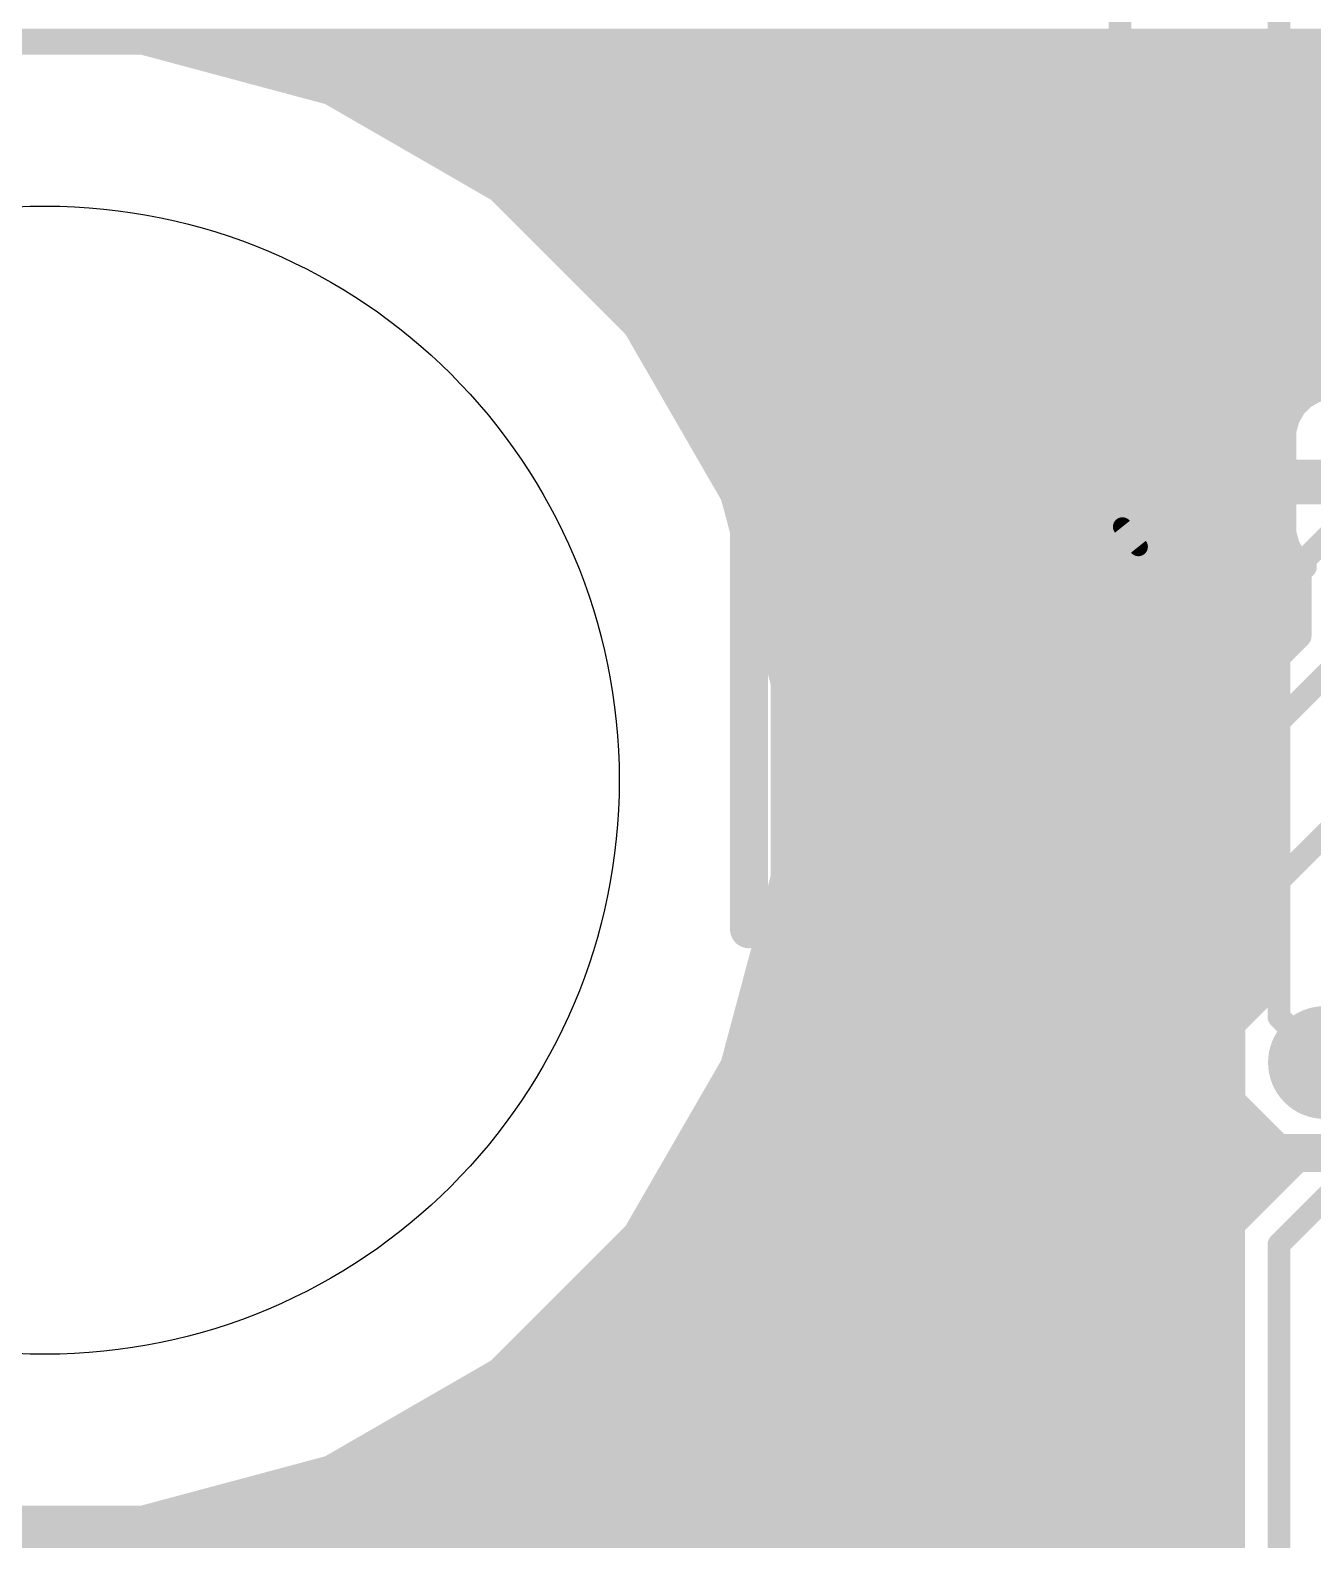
# Model space of a CAD drawing. Extents: x 0 to 29, y 0 to 29.2.
# Drawn here: x 15.4 to 24, y 9.91 to 20.03 of the extents above; entities that cross this region are included whole.
import ezdxf

# ---------------------------------------------------------------- set-up
doc = ezdxf.new("R2010")
doc.units = 0
for name, color, linetype in [('1', 12, 'CONTINUOUS'), ('16', 132, 'CONTINUOUS'), ('18', 110, 'CONTINUOUS'), ('20', 31, 'CONTINUOUS'), ('21', 253, 'CONTINUOUS'), ('25', 253, 'CONTINUOUS')]:
    doc.layers.add(name, color=color, linetype=linetype)

# ---------------------------------------------------------------- blocks, each defined once
blk = doc.blocks.new('RECT')
blk.add_solid([(-0.5, -0.5), (0.5, -0.5), (-0.5, 0.5), (0.5, 0.5)])
blk = doc.blocks.new('ROUNDV')
at = {"const_width": 0.5}
blk.add_lwpolyline([(0, -0.25, 1), (0, 0.25, 1), (0, -0.25)], format="xyb", dxfattribs=at)

msp = doc.modelspace()

# ---------------------------------------------------------------- linework, layer by layer
at = {"layer": '1', "const_width": 0.1524}
for points in [[(10.0584, 19.9644), (25.9439, 19.9644)], [(16.1507, 19.9422), (14.8493, 19.9422)], [(17.4076, 19.6054), (16.1507, 19.9422)], [(16.6366, 19.812), (25.8363, 19.812)], [(17.2053, 19.6596), (25.715, 19.6596)], [(18.5346, 18.9547), (17.4076, 19.6054)], [(17.5777, 19.5072), (25.6211, 19.5072)], [(17.8417, 19.3548), (25.5604, 19.3548)], [(18.1056, 19.2024), (25.5078, 19.2024)], [(20.0503, 19.1286), (19.9164, 18.9947)], [(22.2397, 19.1286), (20.0503, 19.1286)], [(22.3736, 18.9947), (22.2397, 19.1286)], [(18.3696, 19.05), (19.9717, 19.05)], [(19.9164, 18.9947), (19.9164, 17.6053)], [(22.3183, 19.05), (25.4916, 19.05)], [(22.3736, 17.6053), (22.3736, 18.9947)], [(22.7076, 19.05), (24.6888, 17.0688)], [(19.4547, 18.0346), (18.5346, 18.9547)], [(18.5917, 18.8976), (19.9164, 18.8976)], [(22.3736, 18.8976), (25.5078, 18.8976)], [(18.7441, 18.7452), (19.9164, 18.7452)], [(22.3736, 18.7452), (25.5078, 18.7452)], [(18.8965, 18.5928), (19.9164, 18.5928)], [(22.3736, 18.5928), (25.5078, 18.5928)], [(19.0489, 18.4404), (19.9164, 18.4404)], [(22.3736, 18.4404), (25.5078, 18.4404)], [(19.2013, 18.288), (19.9164, 18.288)], [(22.3736, 18.288), (25.5078, 18.288)], [(19.3537, 18.1356), (19.9164, 18.1356)], [(22.3736, 18.1356), (25.5078, 18.1356)], [(20.1054, 16.9076), (19.4547, 18.0346)], [(19.4844, 17.9832), (19.9164, 17.9832)], [(22.3736, 17.9832), (25.5078, 17.9832)], [(19.5724, 17.8308), (19.9164, 17.8308)], [(22.3736, 17.8308), (25.5078, 17.8308)], [(19.6604, 17.6784), (19.9164, 17.6784)], [(22.3736, 17.6784), (25.5078, 17.6784)], [(19.9164, 17.6053), (20.0503, 17.4714)], [(22.2397, 17.4714), (22.3736, 17.6053)], [(23.9423, 17.5642), (23.8808, 17.5027)], [(24.0175, 17.6077), (23.9423, 17.5642)], [(24.1015, 17.6302), (24.0175, 17.6077)], [(19.7484, 17.526), (19.9957, 17.526)], [(20.0503, 17.4714), (22.2397, 17.4714)], [(22.2943, 17.526), (23.904, 17.526)], [(23.8808, 17.5027), (23.8373, 17.4275)], [(19.8364, 17.3736), (23.8229, 17.3736)], [(23.8373, 17.4275), (23.8148, 17.3435)], [(23.8148, 17.3435), (23.8148, 17.0738)], [(19.9243, 17.2212), (23.8148, 17.2212)], [(20.0123, 17.0688), (24.7462, 17.0688)], [(23.8148, 17.0738), (24.7462, 17.0738)], [(20.1003, 16.9164), (23.8148, 16.9164)], [(20.4422, 15.6507), (20.1054, 16.9076)], [(22.4028, 14.9352), (24.384, 16.9164)], [(24.7462, 16.9262), (23.8148, 16.9262)], [(23.8148, 16.9262), (23.8148, 16.6565)], [(20.1439, 16.764), (23.8148, 16.764)], [(23.8148, 16.6565), (23.8373, 16.5725)], [(20.1847, 16.6116), (23.8268, 16.6116)], [(23.8373, 16.5725), (23.8808, 16.4973)], [(20.2255, 16.4592), (23.9188, 16.4592)], [(23.8808, 16.4973), (23.9423, 16.4358)], [(23.9519, 16.4302), (23.9164, 16.3947)], [(23.9423, 16.4358), (23.9519, 16.4302)], [(23.9164, 16.3947), (23.9164, 15.9655)], [(20.2664, 16.3068), (23.9164, 16.3068)], [(20.3072, 16.1544), (23.9164, 16.1544)], [(20.3481, 16.002), (23.9164, 16.002)], [(23.9164, 15.9655), (23.3433, 15.3924)], [(20.3889, 15.8496), (23.8006, 15.8496)], [(23.4696, 15.0876), (24.2316, 15.8496)], [(20.4297, 15.6972), (23.6482, 15.6972)], [(20.4422, 14.3493), (20.4422, 15.6507)], [(20.4422, 15.5448), (23.4958, 15.5448)], [(20.4422, 15.3924), (23.3434, 15.3924)], [(23.3433, 15.3924), (23.1648, 15.2139)], [(20.4422, 15.24), (23.191, 15.24)], [(23.1648, 15.2139), (23.1648, 6.6795)], [(20.4422, 15.0876), (23.1648, 15.0876)], [(23.4696, 6.5532), (23.4696, 15.0876)], [(20.4422, 14.9352), (23.1648, 14.9352)], [(22.4028, 7.1628), (22.4028, 14.9352)], [(23.7744, 14.3256), (24.384, 14.9352)], [(20.4422, 14.7828), (23.1648, 14.7828)], [(20.4422, 14.6304), (23.1648, 14.6304)], [(20.4422, 14.478), (23.1648, 14.478)], [(20.2223, 13.5286), (20.4422, 14.3493)], [(20.4358, 14.3256), (23.1648, 14.3256)], [(23.7744, 13.4112), (23.7744, 14.3256)], [(20.395, 14.1732), (23.1648, 14.1732)], [(20.3542, 14.0208), (23.1648, 14.0208)], [(20.3133, 13.8684), (23.1648, 13.8684)], [(20.2725, 13.716), (23.1648, 13.716)], [(22.2397, 13.5286), (20.2223, 13.5286)], [(20.2317, 13.5636), (23.1648, 13.5636)], [(22.3736, 13.3947), (22.2397, 13.5286)], [(22.3571, 13.4112), (23.1648, 13.4112)], [(22.3736, 12.0053), (22.3736, 13.3947)], [(24.0792, 13.1064), (23.7744, 13.4112)], [(22.3736, 13.2588), (23.1648, 13.2588)], [(22.3736, 13.1064), (23.1648, 13.1064)], [(22.3736, 12.954), (23.1648, 12.954)], [(22.3736, 12.8016), (23.1648, 12.8016)], [(19.4547, 11.9654), (19.9164, 12.765)], [(19.9164, 12.765), (19.9164, 12.0053)], [(19.8495, 12.6492), (19.9164, 12.6492)], [(22.3736, 12.6492), (23.1648, 12.6492)], [(19.7615, 12.4968), (19.9164, 12.4968)], [(22.3736, 12.4968), (23.1648, 12.4968)], [(19.6735, 12.3444), (19.9164, 12.3444)], [(22.3736, 12.3444), (23.1648, 12.3444)], [(19.5856, 12.192), (19.9164, 12.192)], [(22.3736, 12.192), (23.1648, 12.192)], [(19.4976, 12.0396), (19.9164, 12.0396)], [(19.9164, 12.0053), (20.0503, 11.8714)], [(22.2397, 11.8714), (22.3736, 12.0053)], [(22.3736, 12.0396), (23.1648, 12.0396)], [(18.5346, 11.0453), (19.4547, 11.9654)], [(19.3765, 11.8872), (20.0345, 11.8872)], [(20.0503, 11.8714), (22.2397, 11.8714)], [(22.2555, 11.8872), (23.1648, 11.8872)], [(19.2241, 11.7348), (23.1648, 11.7348)], [(19.0717, 11.5824), (23.1648, 11.5824)], [(18.9193, 11.43), (23.1648, 11.43)], [(18.7669, 11.2776), (23.1648, 11.2776)], [(18.6145, 11.1252), (23.1648, 11.1252)], [(17.4076, 10.3946), (18.5346, 11.0453)], [(18.4091, 10.9728), (23.1648, 10.9728)], [(18.1451, 10.8204), (23.1648, 10.8204)], [(17.8812, 10.668), (23.1648, 10.668)], [(17.6172, 10.5156), (23.1648, 10.5156)], [(16.1507, 10.0578), (17.4076, 10.3946)], [(17.2904, 10.3632), (23.1648, 10.3632)], [(16.7217, 10.2108), (23.1648, 10.2108)], [(14.8493, 10.0578), (16.1507, 10.0578)], [(16.1529, 10.0584), (23.1648, 10.0584)], [(10.0584, 9.906), (23.1648, 9.906)]]:
    msp.add_lwpolyline(points, dxfattribs=at)
at = {"layer": '1', "const_width": 0.0762}
for points in [[(16.1605, 19.979, 1), (16.1408, 19.9054)], [(16.1507, 19.9041, 1), (16.1507, 19.9803)], [(16.6366, 19.8501, 1), (16.6366, 19.7739)], [(17.2053, 19.6977, 1), (17.2053, 19.6215)], [(17.4267, 19.6384, 1), (17.3886, 19.5724)], [(17.3978, 19.5686, 1), (17.4175, 19.6422)], [(17.5777, 19.5453, 1), (17.5777, 19.4691)], [(17.8417, 19.3929, 1), (17.8417, 19.3167)], [(18.1056, 19.2405, 1), (18.1056, 19.1643)], [(20.0503, 19.1667, 1), (20.0503, 19.0905)], [(20.0773, 19.1017, 1), (20.0234, 19.1555)], [(22.2666, 19.1555, 1), (22.2127, 19.1017)], [(22.2397, 19.0905, 1), (22.2397, 19.1667)], [(18.3696, 19.0881, 1), (18.3696, 19.0119)], [(19.9545, 18.9947, 1), (19.8783, 18.9947)], [(19.8895, 19.0216, 1), (19.9433, 18.9677)], [(19.9717, 19.0119, 1), (19.9717, 19.0881)], [(22.3183, 19.0881, 1), (22.3183, 19.0119)], [(22.4117, 18.9947, 1), (22.3355, 18.9947)], [(22.3467, 18.9677, 1), (22.4005, 19.0216)], [(22.7345, 19.0769, 1), (22.6807, 19.0231)], [(18.5615, 18.9817, 1), (18.5076, 18.9278)], [(18.5155, 18.9217, 1), (18.5536, 18.9877)], [(18.5917, 18.9357, 1), (18.5917, 18.8595)], [(19.9164, 18.8595, 1), (19.9164, 18.9357)], [(22.3736, 18.9357, 1), (22.3736, 18.8595)], [(18.7441, 18.7833, 1), (18.7441, 18.7071)], [(19.9164, 18.7071, 1), (19.9164, 18.7833)], [(22.3736, 18.7833, 1), (22.3736, 18.7071)], [(18.8965, 18.6309, 1), (18.8965, 18.5547)], [(19.9164, 18.5547, 1), (19.9164, 18.6309)], [(22.3736, 18.6309, 1), (22.3736, 18.5547)], [(19.0489, 18.4785, 1), (19.0489, 18.4023)], [(19.9164, 18.4023, 1), (19.9164, 18.4785)], [(22.3736, 18.4785, 1), (22.3736, 18.4023)], [(19.2013, 18.3261, 1), (19.2013, 18.2499)], [(19.9164, 18.2499, 1), (19.9164, 18.3261)], [(22.3736, 18.3261, 1), (22.3736, 18.2499)], [(19.3537, 18.1737, 1), (19.3537, 18.0975)], [(19.9164, 18.0975, 1), (19.9164, 18.1737)], [(22.3736, 18.1737, 1), (22.3736, 18.0975)], [(19.4877, 18.0536, 1), (19.4217, 18.0155)], [(19.4278, 18.0076, 1), (19.4817, 18.0615)], [(19.4844, 18.0213, 1), (19.4844, 17.9451)], [(19.9164, 17.9451, 1), (19.9164, 18.0213)], [(22.3736, 18.0213, 1), (22.3736, 17.9451)], [(19.5724, 17.8689, 1), (19.5724, 17.7927)], [(19.9164, 17.7927, 1), (19.9164, 17.8689)], [(22.3736, 17.8689, 1), (22.3736, 17.7927)], [(19.6604, 17.7165, 1), (19.6604, 17.6403)], [(19.9164, 17.6403, 1), (19.9164, 17.7165)], [(22.3736, 17.7165, 1), (22.3736, 17.6403)], [(19.9433, 17.6323, 1), (19.8895, 17.5784)], [(19.8783, 17.6053, 1), (19.9545, 17.6053)], [(22.3355, 17.6053, 1), (22.4117, 17.6053)], [(22.4005, 17.5784, 1), (22.3467, 17.6323)], [(23.9232, 17.5972, 1), (23.9613, 17.5312)], [(23.9692, 17.5373, 1), (23.9153, 17.5912)], [(24.0077, 17.6445, 1), (24.0274, 17.5709)], [(24.0366, 17.5747, 1), (23.9985, 17.6407)], [(19.7484, 17.5641, 1), (19.7484, 17.4879)], [(19.9957, 17.4879, 1), (19.9957, 17.5641)], [(20.0503, 17.5095, 1), (20.0503, 17.4333)], [(20.0234, 17.4445, 1), (20.0773, 17.4983)], [(22.2127, 17.4983, 1), (22.2666, 17.4445)], [(22.2397, 17.4333, 1), (22.2397, 17.5095)], [(22.2943, 17.5641, 1), (22.2943, 17.4879)], [(23.8538, 17.5297, 1), (23.9077, 17.4758)], [(23.9138, 17.4837, 1), (23.8478, 17.5218)], [(23.904, 17.4879, 1), (23.904, 17.5641)], [(19.8364, 17.4117, 1), (19.8364, 17.3355)], [(23.8529, 17.3435, 1), (23.7767, 17.3435)], [(23.8043, 17.4465, 1), (23.8703, 17.4084)], [(23.8741, 17.4176, 1), (23.8005, 17.4373)], [(23.8229, 17.3355, 1), (23.8229, 17.4117)], [(23.778, 17.3533, 1), (23.8516, 17.3336)], [(19.9243, 17.2593, 1), (19.9243, 17.1831)], [(23.8148, 17.1831, 1), (23.8148, 17.2593)], [(20.0123, 17.1069, 1), (20.0123, 17.0307)], [(23.8148, 17.1119, 1), (23.8148, 17.0357)], [(23.7767, 17.0738, 1), (23.8529, 17.0738)], [(20.1003, 16.9545, 1), (20.1003, 16.8783)], [(20.1422, 16.9175, 1), (20.0686, 16.8978)], [(20.0724, 16.8886, 1), (20.1384, 16.9267)], [(23.8148, 16.9643, 1), (23.8148, 16.8881)], [(23.8529, 16.9262, 1), (23.7767, 16.9262)], [(23.8148, 16.8783, 1), (23.8148, 16.9545)], [(20.1439, 16.8021, 1), (20.1439, 16.7259)], [(23.8148, 16.7259, 1), (23.8148, 16.8021)], [(23.8516, 16.6664, 1), (23.778, 16.6467)], [(20.1847, 16.6497, 1), (20.1847, 16.5735)], [(23.7767, 16.6565, 1), (23.8529, 16.6565)], [(23.8703, 16.5916, 1), (23.8043, 16.5535)], [(23.8005, 16.5627, 1), (23.8741, 16.5824)], [(23.8268, 16.5735, 1), (23.8268, 16.6497)], [(20.2255, 16.4973, 1), (20.2255, 16.4211)], [(23.9077, 16.5242, 1), (23.8538, 16.4703)], [(23.8478, 16.4782, 1), (23.9138, 16.5163)], [(23.9613, 16.4688, 1), (23.9232, 16.4028)], [(23.9188, 16.4211, 1), (23.9188, 16.4973)], [(23.9789, 16.4033, 1), (23.925, 16.4571)], [(23.9545, 16.3947, 1), (23.8783, 16.3947)], [(23.8895, 16.4216, 1), (23.9433, 16.3677)], [(23.9153, 16.4088, 1), (23.9692, 16.4627)], [(23.9329, 16.3972, 1), (23.971, 16.4632)], [(20.2664, 16.3449, 1), (20.2664, 16.2687)], [(23.9164, 16.2687, 1), (23.9164, 16.3449)], [(20.3072, 16.1925, 1), (20.3072, 16.1163)], [(23.9164, 16.1163, 1), (23.9164, 16.1925)], [(20.3481, 16.0401, 1), (20.3481, 15.9639)], [(23.8783, 15.9655, 1), (23.9545, 15.9655)], [(23.9433, 15.9385, 1), (23.8895, 15.9924)], [(23.9164, 15.9639, 1), (23.9164, 16.0401)], [(20.3889, 15.8877, 1), (20.3889, 15.8115)], [(23.8006, 15.8115, 1), (23.8006, 15.8877)], [(20.4297, 15.7353, 1), (20.4297, 15.6591)], [(20.4803, 15.6507, 1), (20.4041, 15.6507)], [(20.4054, 15.6408, 1), (20.479, 15.6605)], [(23.6482, 15.6591, 1), (23.6482, 15.7353)], [(20.4422, 15.5829, 1), (20.4422, 15.5067)], [(23.4958, 15.5067, 1), (23.4958, 15.5829)], [(20.4422, 15.4305, 1), (20.4422, 15.3543)], [(23.3164, 15.4193, 1), (23.3703, 15.3655)], [(23.3703, 15.3655, 1), (23.3164, 15.4193)], [(23.3434, 15.3543, 1), (23.3434, 15.4305)], [(20.4422, 15.2781, 1), (20.4422, 15.2019)], [(23.2029, 15.2139, 1), (23.1267, 15.2139)], [(23.191, 15.2019, 1), (23.191, 15.2781)], [(23.1379, 15.2408, 1), (23.1917, 15.1869)], [(20.4422, 15.1257, 1), (20.4422, 15.0495)], [(23.1648, 15.0495, 1), (23.1648, 15.1257)], [(23.5077, 15.0876, 1), (23.4315, 15.0876)], [(23.4427, 15.1145, 1), (23.4965, 15.0607)], [(20.4422, 14.9733, 1), (20.4422, 14.8971)], [(22.4409, 14.9352, 1), (22.3647, 14.9352)], [(22.3759, 14.9621, 1), (22.4297, 14.9083)], [(23.1648, 14.8971, 1), (23.1648, 14.9733)], [(20.4422, 14.8209, 1), (20.4422, 14.7447)], [(23.1648, 14.7447, 1), (23.1648, 14.8209)], [(20.4422, 14.6685, 1), (20.4422, 14.5923)], [(23.1648, 14.5923, 1), (23.1648, 14.6685)], [(20.4422, 14.5161, 1), (20.4422, 14.4399)], [(23.1648, 14.4399, 1), (23.1648, 14.5161)], [(20.4358, 14.3637, 1), (20.4358, 14.2875)], [(20.4041, 14.3493, 1), (20.4803, 14.3493)], [(20.479, 14.3395, 1), (20.4054, 14.3592)], [(23.1648, 14.2875, 1), (23.1648, 14.3637)], [(23.8125, 14.3256, 1), (23.7363, 14.3256)], [(23.7475, 14.3525, 1), (23.8013, 14.2987)], [(20.395, 14.2113, 1), (20.395, 14.1351)], [(23.1648, 14.1351, 1), (23.1648, 14.2113)], [(20.3542, 14.0589, 1), (20.3542, 13.9827)], [(23.1648, 13.9827, 1), (23.1648, 14.0589)], [(20.3133, 13.9065, 1), (20.3133, 13.8303)], [(23.1648, 13.8303, 1), (23.1648, 13.9065)], [(20.2725, 13.7541, 1), (20.2725, 13.6779)], [(23.1648, 13.6779, 1), (23.1648, 13.7541)], [(20.2223, 13.5667, 1), (20.2223, 13.4905)], [(20.1855, 13.5385, 1), (20.2591, 13.5187)], [(20.2317, 13.6017, 1), (20.2317, 13.5255)], [(22.2666, 13.5555, 1), (22.2127, 13.5017)], [(22.2397, 13.4905, 1), (22.2397, 13.5667)], [(23.1648, 13.5255, 1), (23.1648, 13.6017)], [(22.3571, 13.4493, 1), (22.3571, 13.3731)], [(22.4117, 13.3947, 1), (22.3355, 13.3947)], [(23.1648, 13.3731, 1), (23.1648, 13.4493)], [(23.8013, 13.4381, 1), (23.7475, 13.3843)], [(22.3467, 13.3677, 1), (22.4005, 13.4216)], [(23.7363, 13.4112, 1), (23.8125, 13.4112)], [(22.3736, 13.2969, 1), (22.3736, 13.2207)], [(23.1648, 13.2207, 1), (23.1648, 13.2969)], [(22.3736, 13.1445, 1), (22.3736, 13.0683)], [(23.1648, 13.0683, 1), (23.1648, 13.1445)], [(22.3736, 12.9921, 1), (22.3736, 12.9159)], [(23.1648, 12.9159, 1), (23.1648, 12.9921)], [(22.3736, 12.8397, 1), (22.3736, 12.7635)], [(23.1648, 12.7635, 1), (23.1648, 12.8397)], [(19.9545, 12.765, 1), (19.8783, 12.765)], [(19.9494, 12.746, 1), (19.8834, 12.7841)], [(19.8495, 12.6873, 1), (19.8495, 12.6111)], [(19.9164, 12.6111, 1), (19.9164, 12.6873)], [(22.3736, 12.6873, 1), (22.3736, 12.6111)], [(23.1648, 12.6111, 1), (23.1648, 12.6873)], [(19.7615, 12.5349, 1), (19.7615, 12.4587)], [(19.9164, 12.4587, 1), (19.9164, 12.5349)], [(22.3736, 12.5349, 1), (22.3736, 12.4587)], [(23.1648, 12.4587, 1), (23.1648, 12.5349)], [(19.6735, 12.3825, 1), (19.6735, 12.3063)], [(19.9164, 12.3063, 1), (19.9164, 12.3825)], [(22.3736, 12.3825, 1), (22.3736, 12.3063)], [(23.1648, 12.3063, 1), (23.1648, 12.3825)], [(19.5856, 12.2301, 1), (19.5856, 12.1539)], [(19.9164, 12.1539, 1), (19.9164, 12.2301)], [(22.3736, 12.2301, 1), (22.3736, 12.1539)], [(23.1648, 12.1539, 1), (23.1648, 12.2301)], [(19.4976, 12.0777, 1), (19.4976, 12.0015)], [(19.9433, 12.0323, 1), (19.8895, 11.9784)], [(19.9164, 12.0015, 1), (19.9164, 12.0777)], [(22.3736, 12.0777, 1), (22.3736, 12.0015)], [(22.4005, 11.9784, 1), (22.3467, 12.0323)], [(23.1648, 12.0015, 1), (23.1648, 12.0777)], [(19.3765, 11.9253, 1), (19.3765, 11.8491)], [(19.4217, 11.9845, 1), (19.4877, 11.9464)], [(19.4817, 11.9385, 1), (19.4278, 11.9924)], [(19.8783, 12.0053, 1), (19.9545, 12.0053)], [(20.0503, 11.9095, 1), (20.0503, 11.8333)], [(20.0345, 11.8491, 1), (20.0345, 11.9253)], [(22.2555, 11.9253, 1), (22.2555, 11.8491)], [(22.2397, 11.8333, 1), (22.2397, 11.9095)], [(22.3355, 12.0053, 1), (22.4117, 12.0053)], [(23.1648, 11.8491, 1), (23.1648, 11.9253)], [(20.0234, 11.8445, 1), (20.0773, 11.8983)], [(22.2127, 11.8983, 1), (22.2666, 11.8445)], [(19.2241, 11.7729, 1), (19.2241, 11.6967)], [(23.1648, 11.6967, 1), (23.1648, 11.7729)], [(19.0717, 11.6205, 1), (19.0717, 11.5443)], [(23.1648, 11.5443, 1), (23.1648, 11.6205)], [(18.9193, 11.4681, 1), (18.9193, 11.3919)], [(23.1648, 11.3919, 1), (23.1648, 11.4681)], [(18.7669, 11.3157, 1), (18.7669, 11.2395)], [(23.1648, 11.2395, 1), (23.1648, 11.3157)], [(18.6145, 11.1633, 1), (18.6145, 11.0871)], [(23.1648, 11.0871, 1), (23.1648, 11.1633)], [(18.4091, 11.0109, 1), (18.4091, 10.9347)], [(18.5076, 11.0722, 1), (18.5615, 11.0183)], [(18.5536, 11.0123, 1), (18.5155, 11.0783)], [(23.1648, 10.9347, 1), (23.1648, 11.0109)], [(18.1451, 10.8585, 1), (18.1451, 10.7823)], [(23.1648, 10.7823, 1), (23.1648, 10.8585)], [(17.8812, 10.7061, 1), (17.8812, 10.6299)], [(23.1648, 10.6299, 1), (23.1648, 10.7061)], [(17.6172, 10.5537, 1), (17.6172, 10.4775)], [(23.1648, 10.4775, 1), (23.1648, 10.5537)], [(17.2904, 10.4013, 1), (17.2904, 10.3251)], [(17.3886, 10.4276, 1), (17.4267, 10.3616)], [(17.4175, 10.3578, 1), (17.3978, 10.4314)], [(23.1648, 10.3251, 1), (23.1648, 10.4013)], [(16.7217, 10.2489, 1), (16.7217, 10.1727)], [(23.1648, 10.1727, 1), (23.1648, 10.2489)], [(16.1408, 10.0946, 1), (16.1605, 10.021)], [(16.1529, 10.0965, 1), (16.1529, 10.0203)], [(16.1507, 10.0197, 1), (16.1507, 10.0959)], [(23.1648, 10.0203, 1), (23.1648, 10.0965)], [(23.1648, 9.8679, 1), (23.1648, 9.9441)]]:
    msp.add_lwpolyline(points, format="xyb", dxfattribs=at)
at = {"layer": '16', "const_width": 0.1524}
for points in [[(22.7076, 23.1648), (22.7076, 19.05)], [(23.7744, 22.5813), (23.7744, 13.6597)], [(1.0922, 19.9644), (23.7744, 19.9644)], [(16.1507, 19.9422), (14.8493, 19.9422)], [(17.4076, 19.6054), (16.1507, 19.9422)], [(16.6366, 19.812), (23.7744, 19.812)], [(17.2053, 19.6596), (23.7744, 19.6596)], [(18.5346, 18.9547), (17.4076, 19.6054)], [(17.5777, 19.5072), (23.7744, 19.5072)], [(17.8417, 19.3548), (23.7744, 19.3548)], [(18.1056, 19.2024), (23.7744, 19.2024)], [(18.3696, 19.05), (23.7744, 19.05)], [(19.4547, 18.0346), (18.5346, 18.9547)], [(18.5917, 18.8976), (23.7744, 18.8976)], [(18.7441, 18.7452), (23.7744, 18.7452)], [(18.8965, 18.5928), (23.7744, 18.5928)], [(19.0489, 18.4404), (23.7744, 18.4404)], [(19.2013, 18.288), (23.7744, 18.288)], [(19.3537, 18.1356), (23.7744, 18.1356)], [(20.1054, 16.9076), (19.4547, 18.0346)], [(19.4844, 17.9832), (23.7744, 17.9832)], [(19.5724, 17.8308), (23.7744, 17.8308)], [(19.6604, 17.6784), (23.7744, 17.6784)], [(19.7484, 17.526), (23.7744, 17.526)], [(19.8364, 17.3736), (23.7744, 17.3736)], [(19.9243, 17.2212), (23.7744, 17.2212)], [(20.0123, 17.0688), (23.7744, 17.0688)], [(20.1003, 16.9164), (23.7744, 16.9164)], [(20.4422, 15.6507), (20.1054, 16.9076)], [(20.1439, 16.764), (23.7744, 16.764)], [(20.1847, 16.6116), (23.7744, 16.6116)], [(20.2255, 16.4592), (23.7744, 16.4592)], [(20.2664, 16.3068), (23.7744, 16.3068)], [(20.3072, 16.1544), (23.7744, 16.1544)], [(20.3481, 16.002), (23.7744, 16.002)], [(20.3889, 15.8496), (23.7744, 15.8496)], [(20.4297, 15.6972), (23.7744, 15.6972)], [(20.4422, 14.3493), (20.4422, 15.6507)], [(20.4422, 15.5448), (23.7744, 15.5448)], [(20.4422, 15.3924), (23.7744, 15.3924)], [(20.4422, 15.24), (23.7744, 15.24)], [(20.4422, 15.0876), (23.7744, 15.0876)], [(20.4422, 14.9352), (23.7744, 14.9352)], [(20.4422, 14.7828), (23.7744, 14.7828)], [(20.4422, 14.6304), (23.7744, 14.6304)], [(20.4422, 14.478), (23.7744, 14.478)], [(20.1054, 13.0924), (20.4422, 14.3493)], [(20.4358, 14.3256), (23.7744, 14.3256)], [(20.395, 14.1732), (23.7744, 14.1732)], [(20.3542, 14.0208), (23.7744, 14.0208)], [(20.3133, 13.8684), (23.7744, 13.8684)], [(20.2725, 13.716), (23.7744, 13.716)], [(23.7744, 13.6597), (23.4724, 13.3577)], [(20.2317, 13.5636), (23.6783, 13.5636)], [(20.1908, 13.4112), (23.5259, 13.4112)], [(23.4724, 13.3577), (23.4724, 12.8551)], [(20.15, 13.2588), (23.4724, 13.2588)], [(25.146, 13.2588), (23.7744, 11.8872)], [(19.4547, 11.9654), (20.1054, 13.0924)], [(20.1091, 13.1064), (23.4724, 13.1064)], [(20.0255, 12.954), (23.4724, 12.954)], [(19.9375, 12.8016), (23.5259, 12.8016)], [(23.4724, 12.8551), (23.8279, 12.4996)], [(19.8495, 12.6492), (23.6783, 12.6492)], [(19.7615, 12.4968), (23.953, 12.4968)], [(23.9558, 12.4996), (23.4696, 12.0135)], [(23.8279, 12.4996), (23.9558, 12.4996)], [(19.6735, 12.3444), (23.8006, 12.3444)], [(19.5856, 12.192), (23.6482, 12.192)], [(19.4976, 12.0396), (23.4958, 12.0396)], [(23.4696, 12.0135), (23.4696, 5.8873)], [(18.5346, 11.0453), (19.4547, 11.9654)], [(19.3765, 11.8872), (23.4696, 11.8872)], [(23.7744, 11.8872), (23.7744, 5.334)], [(19.2241, 11.7348), (23.4696, 11.7348)], [(19.0717, 11.5824), (23.4696, 11.5824)], [(18.9193, 11.43), (23.4696, 11.43)], [(18.7669, 11.2776), (23.4696, 11.2776)], [(18.6145, 11.1252), (23.4696, 11.1252)], [(17.4076, 10.3946), (18.5346, 11.0453)], [(18.4091, 10.9728), (23.4696, 10.9728)], [(18.1451, 10.8204), (23.4696, 10.8204)], [(17.8812, 10.668), (23.4696, 10.668)], [(17.6172, 10.5156), (23.4696, 10.5156)], [(16.1507, 10.0578), (17.4076, 10.3946)], [(17.2904, 10.3632), (23.4696, 10.3632)], [(16.7217, 10.2108), (23.4696, 10.2108)], [(14.8493, 10.0578), (16.1507, 10.0578)], [(16.1529, 10.0584), (23.4696, 10.0584)], [(1.0922, 9.906), (23.4696, 9.906)]]:
    msp.add_lwpolyline(points, dxfattribs=at)
at = {"layer": '16', "const_width": 0.0762}
for points in [[(16.1605, 19.979, 1), (16.1408, 19.9054)], [(16.1507, 19.9041, 1), (16.1507, 19.9803)], [(23.7744, 19.9263, 1), (23.7744, 20.0025)], [(16.6366, 19.8501, 1), (16.6366, 19.7739)], [(23.7744, 19.7739, 1), (23.7744, 19.8501)], [(17.2053, 19.6977, 1), (17.2053, 19.6215)], [(17.4267, 19.6384, 1), (17.3886, 19.5724)], [(17.3978, 19.5686, 1), (17.4175, 19.6422)], [(23.7744, 19.6215, 1), (23.7744, 19.6977)], [(17.5777, 19.5453, 1), (17.5777, 19.4691)], [(23.7744, 19.4691, 1), (23.7744, 19.5453)], [(17.8417, 19.3929, 1), (17.8417, 19.3167)], [(23.7744, 19.3167, 1), (23.7744, 19.3929)], [(18.1056, 19.2405, 1), (18.1056, 19.1643)], [(23.7744, 19.1643, 1), (23.7744, 19.2405)], [(18.3696, 19.0881, 1), (18.3696, 19.0119)], [(22.6695, 19.05, 1), (22.7457, 19.05)], [(23.7744, 19.0119, 1), (23.7744, 19.0881)], [(18.5615, 18.9817, 1), (18.5076, 18.9278)], [(18.5155, 18.9217, 1), (18.5536, 18.9877)], [(18.5917, 18.9357, 1), (18.5917, 18.8595)], [(23.7744, 18.8595, 1), (23.7744, 18.9357)], [(18.7441, 18.7833, 1), (18.7441, 18.7071)], [(23.7744, 18.7071, 1), (23.7744, 18.7833)], [(18.8965, 18.6309, 1), (18.8965, 18.5547)], [(23.7744, 18.5547, 1), (23.7744, 18.6309)], [(19.0489, 18.4785, 1), (19.0489, 18.4023)], [(23.7744, 18.4023, 1), (23.7744, 18.4785)], [(19.2013, 18.3261, 1), (19.2013, 18.2499)], [(23.7744, 18.2499, 1), (23.7744, 18.3261)], [(19.3537, 18.1737, 1), (19.3537, 18.0975)], [(23.7744, 18.0975, 1), (23.7744, 18.1737)], [(19.4877, 18.0536, 1), (19.4217, 18.0155)], [(19.4278, 18.0076, 1), (19.4817, 18.0615)], [(19.4844, 18.0213, 1), (19.4844, 17.9451)], [(23.7744, 17.9451, 1), (23.7744, 18.0213)], [(19.5724, 17.8689, 1), (19.5724, 17.7927)], [(23.7744, 17.7927, 1), (23.7744, 17.8689)], [(19.6604, 17.7165, 1), (19.6604, 17.6403)], [(23.7744, 17.6403, 1), (23.7744, 17.7165)], [(19.7484, 17.5641, 1), (19.7484, 17.4879)], [(23.7744, 17.4879, 1), (23.7744, 17.5641)], [(19.8364, 17.4117, 1), (19.8364, 17.3355)], [(23.7744, 17.3355, 1), (23.7744, 17.4117)], [(19.9243, 17.2593, 1), (19.9243, 17.1831)], [(23.7744, 17.1831, 1), (23.7744, 17.2593)], [(20.0123, 17.1069, 1), (20.0123, 17.0307)], [(23.7744, 17.0307, 1), (23.7744, 17.1069)], [(20.1003, 16.9545, 1), (20.1003, 16.8783)], [(20.1422, 16.9175, 1), (20.0686, 16.8978)], [(20.0724, 16.8886, 1), (20.1384, 16.9267)], [(23.7744, 16.8783, 1), (23.7744, 16.9545)], [(20.1439, 16.8021, 1), (20.1439, 16.7259)], [(23.7744, 16.7259, 1), (23.7744, 16.8021)], [(20.1847, 16.6497, 1), (20.1847, 16.5735)], [(23.7744, 16.5735, 1), (23.7744, 16.6497)], [(20.2255, 16.4973, 1), (20.2255, 16.4211)], [(23.7744, 16.4211, 1), (23.7744, 16.4973)], [(20.2664, 16.3449, 1), (20.2664, 16.2687)], [(23.7744, 16.2687, 1), (23.7744, 16.3449)], [(20.3072, 16.1925, 1), (20.3072, 16.1163)], [(23.7744, 16.1163, 1), (23.7744, 16.1925)], [(20.3481, 16.0401, 1), (20.3481, 15.9639)], [(23.7744, 15.9639, 1), (23.7744, 16.0401)], [(20.3889, 15.8877, 1), (20.3889, 15.8115)], [(23.7744, 15.8115, 1), (23.7744, 15.8877)], [(20.4297, 15.7353, 1), (20.4297, 15.6591)], [(20.4803, 15.6507, 1), (20.4041, 15.6507)], [(20.4054, 15.6408, 1), (20.479, 15.6605)], [(23.7744, 15.6591, 1), (23.7744, 15.7353)], [(20.4422, 15.5829, 1), (20.4422, 15.5067)], [(23.7744, 15.5067, 1), (23.7744, 15.5829)], [(20.4422, 15.4305, 1), (20.4422, 15.3543)], [(23.7744, 15.3543, 1), (23.7744, 15.4305)], [(20.4422, 15.2781, 1), (20.4422, 15.2019)], [(23.7744, 15.2019, 1), (23.7744, 15.2781)], [(20.4422, 15.1257, 1), (20.4422, 15.0495)], [(23.7744, 15.0495, 1), (23.7744, 15.1257)], [(20.4422, 14.9733, 1), (20.4422, 14.8971)], [(23.7744, 14.8971, 1), (23.7744, 14.9733)], [(20.4422, 14.8209, 1), (20.4422, 14.7447)], [(23.7744, 14.7447, 1), (23.7744, 14.8209)], [(20.4422, 14.6685, 1), (20.4422, 14.5923)], [(23.7744, 14.5923, 1), (23.7744, 14.6685)], [(20.4422, 14.5161, 1), (20.4422, 14.4399)], [(23.7744, 14.4399, 1), (23.7744, 14.5161)], [(20.4358, 14.3637, 1), (20.4358, 14.2875)], [(20.4041, 14.3493, 1), (20.4803, 14.3493)], [(20.479, 14.3395, 1), (20.4054, 14.3592)], [(23.7744, 14.2875, 1), (23.7744, 14.3637)], [(20.395, 14.2113, 1), (20.395, 14.1351)], [(23.7744, 14.1351, 1), (23.7744, 14.2113)], [(20.3542, 14.0589, 1), (20.3542, 13.9827)], [(23.7744, 13.9827, 1), (23.7744, 14.0589)], [(20.3133, 13.9065, 1), (20.3133, 13.8303)], [(23.7744, 13.8303, 1), (23.7744, 13.9065)], [(20.2725, 13.7541, 1), (20.2725, 13.6779)], [(23.7744, 13.6779, 1), (23.7744, 13.7541)], [(23.7363, 13.6597, 1), (23.8125, 13.6597)], [(23.8013, 13.6328, 1), (23.7475, 13.6867)], [(20.2317, 13.6017, 1), (20.2317, 13.5255)], [(23.6783, 13.5255, 1), (23.6783, 13.6017)], [(20.1908, 13.4493, 1), (20.1908, 13.3731)], [(23.5259, 13.3731, 1), (23.5259, 13.4493)], [(23.5105, 13.3577, 1), (23.4343, 13.3577)], [(23.4455, 13.3847, 1), (23.4993, 13.3308)], [(20.15, 13.2969, 1), (20.15, 13.2207)], [(23.4724, 13.2207, 1), (23.4724, 13.2969)], [(20.1091, 13.1445, 1), (20.1091, 13.0683)], [(20.1384, 13.0733, 1), (20.0724, 13.1114)], [(23.4724, 13.0683, 1), (23.4724, 13.1445)], [(20.0686, 13.1022, 1), (20.1422, 13.0825)], [(20.0255, 12.9921, 1), (20.0255, 12.9159)], [(23.4724, 12.9159, 1), (23.4724, 12.9921)], [(19.9375, 12.8397, 1), (19.9375, 12.7635)], [(23.4993, 12.882, 1), (23.4455, 12.8281)], [(23.4343, 12.8551, 1), (23.5105, 12.8551)], [(23.5259, 12.7635, 1), (23.5259, 12.8397)], [(19.8495, 12.6873, 1), (19.8495, 12.6111)], [(23.6783, 12.6111, 1), (23.6783, 12.6873)], [(19.7615, 12.5349, 1), (19.7615, 12.4587)], [(23.8279, 12.5377, 1), (23.8279, 12.4615)], [(23.8009, 12.4727, 1), (23.8548, 12.5265)], [(23.9827, 12.4727, 1), (23.9288, 12.5265)], [(23.953, 12.4587, 1), (23.953, 12.5349)], [(23.9558, 12.4615, 1), (23.9558, 12.5377)], [(19.6735, 12.3825, 1), (19.6735, 12.3063)], [(23.8006, 12.3063, 1), (23.8006, 12.3825)], [(19.5856, 12.2301, 1), (19.5856, 12.1539)], [(23.6482, 12.1539, 1), (23.6482, 12.2301)], [(19.4976, 12.0777, 1), (19.4976, 12.0015)], [(23.5077, 12.0135, 1), (23.4315, 12.0135)], [(23.4427, 12.0404, 1), (23.4965, 11.9865)], [(23.4958, 12.0015, 1), (23.4958, 12.0777)], [(19.3765, 11.9253, 1), (19.3765, 11.8491)], [(19.4217, 11.9845, 1), (19.4877, 11.9464)], [(19.4817, 11.9385, 1), (19.4278, 11.9924)], [(23.4696, 11.8491, 1), (23.4696, 11.9253)], [(23.8125, 11.8872, 1), (23.7363, 11.8872)], [(23.7475, 11.9141, 1), (23.8013, 11.8603)], [(19.2241, 11.7729, 1), (19.2241, 11.6967)], [(23.4696, 11.6967, 1), (23.4696, 11.7729)], [(19.0717, 11.6205, 1), (19.0717, 11.5443)], [(23.4696, 11.5443, 1), (23.4696, 11.6205)], [(18.9193, 11.4681, 1), (18.9193, 11.3919)], [(23.4696, 11.3919, 1), (23.4696, 11.4681)], [(18.7669, 11.3157, 1), (18.7669, 11.2395)], [(23.4696, 11.2395, 1), (23.4696, 11.3157)], [(18.6145, 11.1633, 1), (18.6145, 11.0871)], [(23.4696, 11.0871, 1), (23.4696, 11.1633)], [(18.4091, 11.0109, 1), (18.4091, 10.9347)], [(18.5076, 11.0722, 1), (18.5615, 11.0183)], [(18.5536, 11.0123, 1), (18.5155, 11.0783)], [(23.4696, 10.9347, 1), (23.4696, 11.0109)], [(18.1451, 10.8585, 1), (18.1451, 10.7823)], [(23.4696, 10.7823, 1), (23.4696, 10.8585)], [(17.8812, 10.7061, 1), (17.8812, 10.6299)], [(23.4696, 10.6299, 1), (23.4696, 10.7061)], [(17.6172, 10.5537, 1), (17.6172, 10.4775)], [(23.4696, 10.4775, 1), (23.4696, 10.5537)], [(17.2904, 10.4013, 1), (17.2904, 10.3251)], [(17.3886, 10.4276, 1), (17.4267, 10.3616)], [(17.4175, 10.3578, 1), (17.3978, 10.4314)], [(23.4696, 10.3251, 1), (23.4696, 10.4013)], [(16.7217, 10.2489, 1), (16.7217, 10.1727)], [(23.4696, 10.1727, 1), (23.4696, 10.2489)], [(16.1408, 10.0946, 1), (16.1605, 10.021)], [(16.1529, 10.0965, 1), (16.1529, 10.0203)], [(16.1507, 10.0197, 1), (16.1507, 10.0959)], [(23.4696, 10.0203, 1), (23.4696, 10.0965)], [(23.4696, 9.8679, 1), (23.4696, 9.9441)]]:
    msp.add_lwpolyline(points, format="xyb", dxfattribs=at)
at = {"layer": '20'}
msp.add_circle((15.5, 15), 3.85, dxfattribs=at)
at = {"layer": '21', "const_width": 0.254}
for points in [[(22.82, 18.5), (24.47, 18.5)], [(20.22, 17), (20.22, 14)], [(24.47, 12.5), (22.82, 12.5)]]:
    msp.add_lwpolyline(points, dxfattribs=at)
at = {"layer": '21', "const_width": 0.127}
for points in [[(22.82, 18.5635, 1), (22.82, 18.4365)], [(20.2835, 17, 1), (20.1565, 17)], [(20.1565, 14, 1), (20.2835, 14)], [(22.82, 12.5635, 1), (22.82, 12.4365)]]:
    msp.add_lwpolyline(points, format="xyb", dxfattribs=at)
at = {"layer": '25', "const_width": 0.127}
for points in [[(23.2071, 16.5654), (23.2071, 16.8335)], [(22.8317, 16.5654), (22.7245, 16.6994)], [(22.7245, 16.6994), (23.2071, 16.6994)], [(22.7245, 16.2706), (23.0999, 16.2706)], [(23.2071, 16.1634), (23.2071, 16.1097)]]:
    msp.add_lwpolyline(points, dxfattribs=at)
at = {"layer": '25'}
for points, const_width in [([(23.2388, 16.8335, 1), (23.1754, 16.8335)], 0.0635), ([(22.7493, 16.7193, 1), (22.6997, 16.6796)], 0.0635), ([(22.7245, 16.7312, 1), (22.7245, 16.6677)], 0.0635), ([(23.2071, 16.6677, 1), (23.2071, 16.7312)], 0.0635), ([(22.807, 16.5456, 1), (22.8565, 16.5852)], 0.0635), ([(23.1754, 16.5654, 1), (23.2388, 16.5654)], 0.0635), ([(22.7245, 16.3023, 1), (22.7245, 16.2388)], 0.0635), ([(23.2071, 16.1634, 0.4142), (23.0999, 16.2706)], 0.127), ([(23.0999, 16.3023, 1), (23.0999, 16.2388)], 0.0635), ([(23.0999, 16.2388, 1), (23.0999, 16.3023)], 0.0635), ([(23.2388, 16.1634, 1), (23.1754, 16.1634)], 0.0635), ([(23.1754, 16.1634, 1), (23.2388, 16.1634)], 0.0635), ([(23.1754, 16.1097, 1), (23.2388, 16.1097)], 0.0635)]:
    msp.add_lwpolyline(points, format="xyb", dxfattribs=dict(at, const_width=const_width))

# ---------------------------------------------------------------- block references
at = {"layer": '1', "xscale": 1.2, "yscale": 2, "rotation": 270}
for p in [(21.145, 18.3), (21.145, 12.7)]:
    msp.add_blockref('RECT', p, dxfattribs=at)
at = {"layer": '18', "xscale": 0.7564, "yscale": 0.7564}
for p in [(22.7076, 19.05), (22.7076, 19.05), (24.0792, 13.1064), (24.0792, 13.1064)]:
    msp.add_blockref('ROUNDV', p, dxfattribs=at)

doc.saveas('drawing.dxf')
